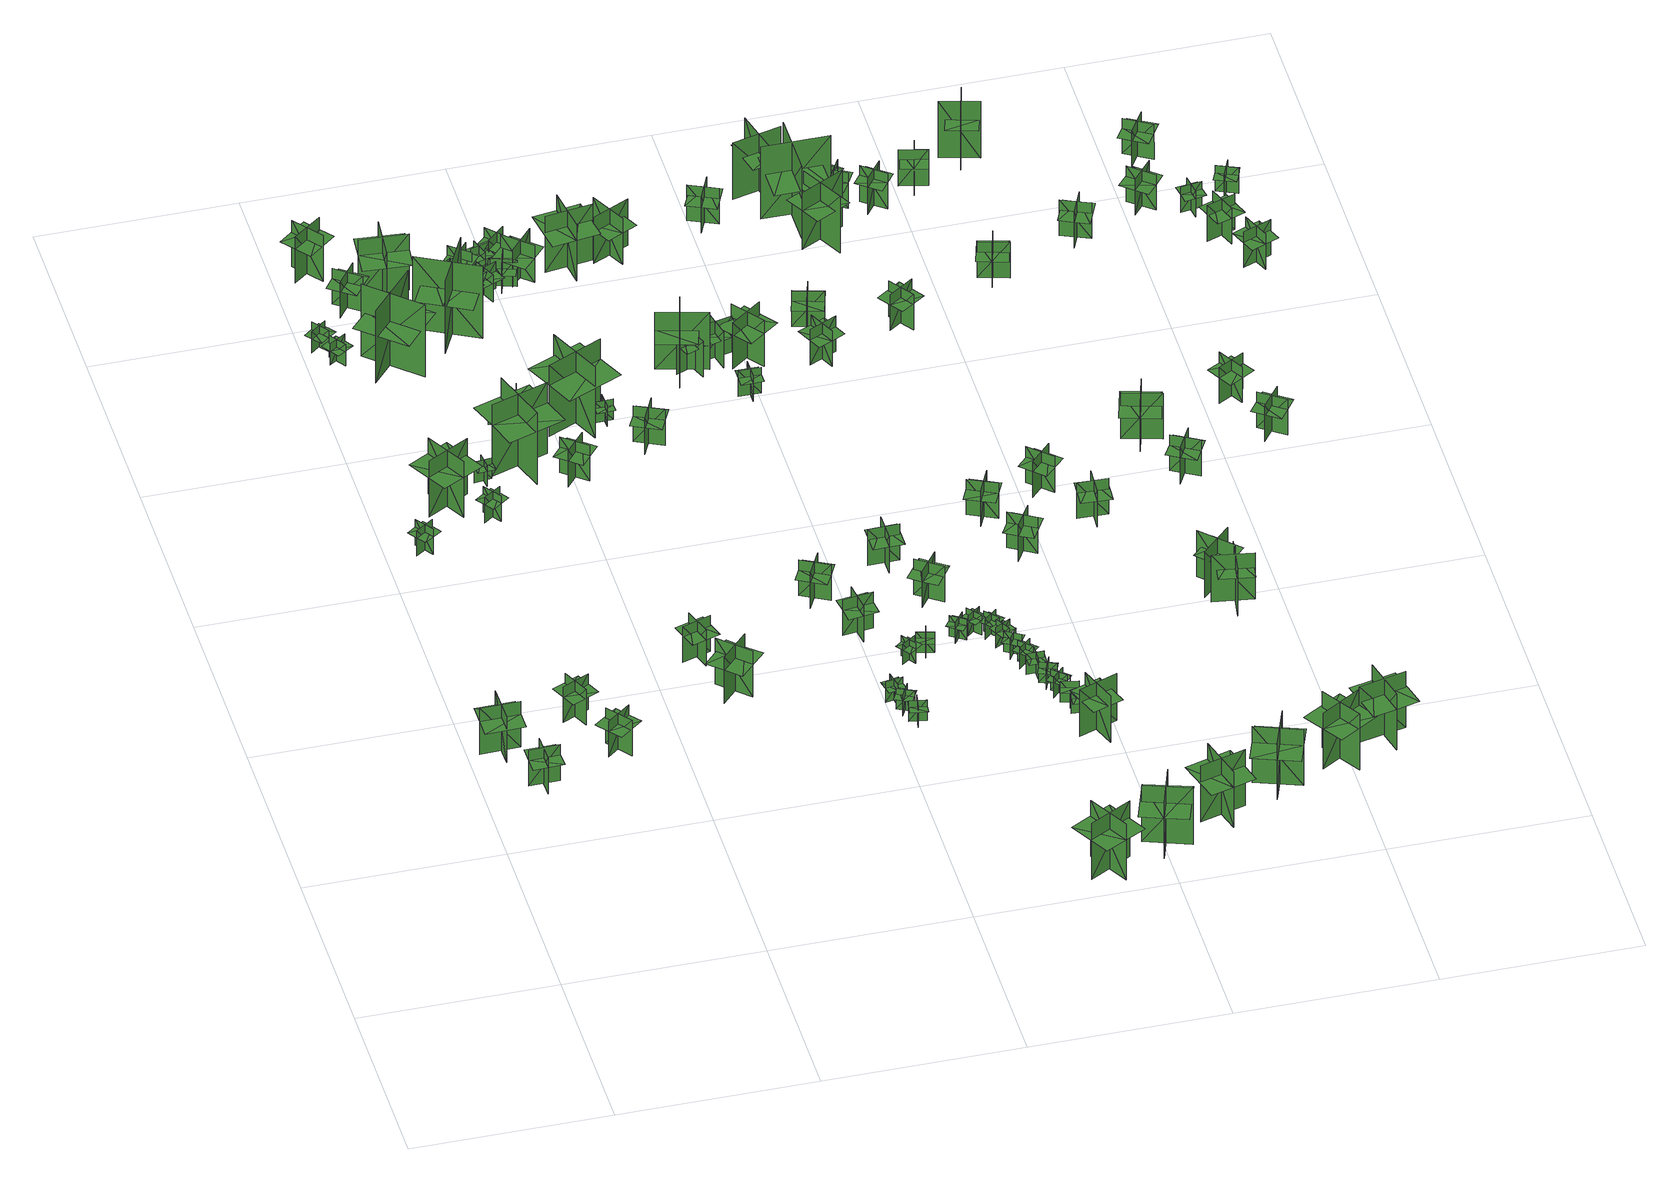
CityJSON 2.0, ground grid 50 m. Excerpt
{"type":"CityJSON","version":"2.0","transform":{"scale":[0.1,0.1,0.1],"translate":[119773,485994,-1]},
"CityObjects":{
"tree1":{"type":"SolitaryVegetationObject","geometry":[{"type":"MultiSurface","lod":"1","boundaries":[[[0,1,2]],[[0,2,3]],[[4,5,6]],[[4,6,7]],[[8,9,10]],[[8,10,11]],[[8,11,12]],[[8,12,13]]]}]},
"tree2":{"type":"SolitaryVegetationObject","geometry":[{"type":"MultiSurface","lod":"1","boundaries":[[[14,15,16]],[[14,16,17]],[[18,19,20]],[[18,20,21]],[[22,23,24]],[[22,24,25]],[[22,25,26]],[[22,26,27]]]}]},
"tree3":{"type":"SolitaryVegetationObject","geometry":[{"type":"MultiSurface","lod":"1","boundaries":[[[28,29,30]],[[28,30,31]],[[32,33,34]],[[32,34,35]],[[36,37,38]],[[36,38,39]],[[36,39,40]],[[36,40,41]]]}]},
"tree4":{"type":"SolitaryVegetationObject","geometry":[{"type":"MultiSurface","lod":"1","boundaries":[[[42,43,44]],[[42,44,45]],[[46,47,48]],[[46,48,49]],[[50,51,52]],[[50,52,53]],[[50,53,54]],[[50,54,55]]]}]},
"tree5":{"type":"SolitaryVegetationObject","geometry":[{"type":"MultiSurface","lod":"1","boundaries":[[[56,57,58]],[[56,58,59]],[[60,61,62]],[[60,62,63]],[[64,65,66]],[[64,66,67]],[[64,67,68]],[[64,68,69]]]}]},
"tree6":{"type":"SolitaryVegetationObject","geometry":[{"type":"MultiSurface","lod":"1","boundaries":[[[70,71,72]],[[70,72,73]],[[74,75,76]],[[74,76,77]],[[78,79,80]],[[78,80,81]],[[78,81,82]],[[78,82,83]]]}]},
"tree7":{"type":"SolitaryVegetationObject","geometry":[{"type":"MultiSurface","lod":"1","boundaries":[[[84,85,86]],[[84,86,87]],[[88,89,90]],[[88,90,91]],[[92,93,94]],[[92,94,95]],[[92,95,96]],[[92,96,97]]]}]},
"tree8":{"type":"SolitaryVegetationObject","geometry":[{"type":"MultiSurface","lod":"1","boundaries":[[[98,99,100]],[[98,100,101]],[[102,103,104]],[[102,104,105]],[[106,107,108]],[[106,108,109]],[[106,109,110]],[[106,110,111]]]}]},
"tree9":{"type":"SolitaryVegetationObject","geometry":[{"type":"MultiSurface","lod":"1","boundaries":[[[112,113,114]],[[112,114,115]],[[116,117,118]],[[116,118,119]],[[120,121,122]],[[120,122,123]],[[120,123,124]],[[120,124,125]]]}]},
"tree10":{"type":"SolitaryVegetationObject","geometry":[{"type":"MultiSurface","lod":"1","boundaries":[[[126,127,128]],[[126,128,129]],[[130,131,132]],[[130,132,133]],[[134,135,136]],[[134,136,137]],[[134,137,138]],[[134,138,139]]]}]},
"tree11":{"type":"SolitaryVegetationObject","geometry":[{"type":"MultiSurface","lod":"1","boundaries":[[[140,141,142]],[[140,142,143]],[[144,145,146]],[[144,146,147]],[[148,149,150]],[[148,150,151]],[[148,151,152]],[[148,152,153]]]}]},
"tree12":{"type":"SolitaryVegetationObject","geometry":[{"type":"MultiSurface","lod":"1","boundaries":[[[154,155,156]],[[154,156,157]],[[158,159,160]],[[158,160,161]],[[162,163,164]],[[162,164,165]],[[162,166,167]],[[162,167,163]]]}]},
"tree13":{"type":"SolitaryVegetationObject","geometry":[{"type":"MultiSurface","lod":"1","boundaries":[[[168,169,170]],[[168,170,171]],[[172,173,174]],[[172,174,175]],[[176,177,178]],[[176,178,179]],[[176,179,180]],[[176,180,181]]]}]},
"tree14":{"type":"SolitaryVegetationObject","geometry":[{"type":"MultiSurface","lod":"1","boundaries":[[[182,183,184]],[[182,184,185]],[[186,187,188]],[[186,188,189]],[[190,191,192]],[[190,192,193]],[[190,193,194]],[[190,194,195]]]}]},
"tree15":{"type":"SolitaryVegetationObject","geometry":[{"type":"MultiSurface","lod":"1","boundaries":[[[196,197,198]],[[196,198,199]],[[200,201,202]],[[200,202,203]],[[204,205,206]],[[204,206,207]],[[204,207,208]],[[204,208,209]]]}]},
"tree16":{"type":"SolitaryVegetationObject","geometry":[{"type":"MultiSurface","lod":"1","boundaries":[[[210,211,212]],[[210,212,213]],[[214,215,216]],[[214,216,217]],[[218,219,220]],[[218,220,221]],[[218,221,222]],[[218,222,223]]]}]},
"tree17":{"type":"SolitaryVegetationObject","geometry":[{"type":"MultiSurface","lod":"1","boundaries":[[[224,225,226]],[[224,226,227]],[[228,229,230]],[[228,230,231]],[[232,233,234]],[[232,234,235]],[[232,235,236]],[[232,236,237]]]}]},
"tree18":{"type":"SolitaryVegetationObject","geometry":[{"type":"MultiSurface","lod":"1","boundaries":[[[238,239,240]],[[238,240,241]],[[242,243,244]],[[242,244,245]],[[246,247,248]],[[246,248,249]],[[246,249,250]],[[246,250,251]]]}]},
"tree19":{"type":"SolitaryVegetationObject","geometry":[{"type":"MultiSurface","lod":"1","boundaries":[[[252,253,254]],[[252,254,255]],[[256,257,258]],[[256,258,259]],[[260,261,262]],[[260,262,263]],[[260,263,264]],[[260,264,265]]]}]},
"tree20":{"type":"SolitaryVegetationObject","geometry":[{"type":"MultiSurface","lod":"1","boundaries":[[[266,267,268]],[[266,268,269]],[[270,271,272]],[[270,272,273]],[[274,275,276]],[[274,276,277]],[[274,277,278]],[[274,278,279]]]}]},
"tree21":{"type":"SolitaryVegetationObject","geometry":[{"type":"MultiSurface","lod":"1","boundaries":[[[280,281,282]],[[280,282,283]],[[284,285,286]],[[284,286,287]],[[288,289,290]],[[288,290,291]],[[288,292,293]],[[288,293,289]]]}]},
"tree22":{"type":"SolitaryVegetationObject","geometry":[{"type":"MultiSurface","lod":"1","boundaries":[[[294,295,296]],[[294,296,297]],[[298,299,300]],[[298,300,301]],[[302,303,304]],[[302,304,305]],[[302,305,306]],[[302,306,307]]]}]},
"tree23":{"type":"SolitaryVegetationObject","geometry":[{"type":"MultiSurface","lod":"1","boundaries":[[[308,309,310]],[[308,310,311]],[[312,313,314]],[[312,314,315]],[[316,317,318]],[[316,318,319]],[[316,319,320]],[[316,320,321]]]}]},
"tree24":{"type":"SolitaryVegetationObject","geometry":[{"type":"MultiSurface","lod":"1","boundaries":[[[322,323,324]],[[322,324,325]],[[326,327,328]],[[326,328,329]],[[330,331,332]],[[330,332,333]],[[330,333,334]],[[330,334,335]]]}]},
"tree25":{"type":"SolitaryVegetationObject","geometry":[{"type":"MultiSurface","lod":"1","boundaries":[[[336,337,338]],[[336,338,339]],[[340,341,342]],[[340,342,343]],[[344,345,346]],[[344,346,347]],[[344,347,348]],[[344,348,349]]]}]},
"tree26":{"type":"SolitaryVegetationObject","geometry":[{"type":"MultiSurface","lod":"1","boundaries":[[[350,351,352]],[[350,352,353]],[[354,355,356]],[[354,356,357]],[[358,359,360]],[[358,360,361]],[[358,361,362]],[[358,362,363]]]}]},
"tree27":{"type":"SolitaryVegetationObject","geometry":[{"type":"MultiSurface","lod":"1","boundaries":[[[364,365,366]],[[364,366,367]],[[368,369,370]],[[368,370,371]],[[372,373,374]],[[372,374,375]],[[372,375,376]],[[372,376,377]]]}]},
"tree28":{"type":"SolitaryVegetationObject","geometry":[{"type":"MultiSurface","lod":"1","boundaries":[[[378,379,380]],[[378,380,381]],[[382,383,384]],[[382,384,385]],[[386,387,388]],[[386,388,389]],[[386,389,390]],[[386,390,391]]]}]},
"tree29":{"type":"SolitaryVegetationObject","geometry":[{"type":"MultiSurface","lod":"1","boundaries":[[[392,393,394]],[[392,394,395]],[[396,397,398]],[[396,398,399]],[[400,401,402]],[[400,402,403]],[[400,403,404]],[[400,404,405]]]}]},
"tree30":{"type":"SolitaryVegetationObject","geometry":[{"type":"MultiSurface","lod":"1","boundaries":[[[406,407,408]],[[406,408,409]],[[410,411,412]],[[410,412,413]],[[414,415,416]],[[414,416,417]],[[414,417,418]],[[414,418,419]]]}]},
"tree31":{"type":"SolitaryVegetationObject","geometry":[{"type":"MultiSurface","lod":"1","boundaries":[[[420,421,422]],[[420,422,423]],[[424,425,426]],[[424,426,427]],[[428,429,430]],[[428,430,431]],[[428,431,432]],[[428,432,433]]]}]},
"tree32":{"type":"SolitaryVegetationObject","geometry":[{"type":"MultiSurface","lod":"1","boundaries":[[[434,435,436]],[[434,436,437]],[[438,439,440]],[[438,440,441]],[[442,443,444]],[[442,444,445]],[[442,445,446]],[[442,446,447]]]}]},
"tree33":{"type":"SolitaryVegetationObject","geometry":[{"type":"MultiSurface","lod":"1","boundaries":[[[448,449,450]],[[448,450,451]],[[452,453,454]],[[452,454,455]],[[456,457,458]],[[456,458,459]],[[456,459,460]],[[456,460,461]]]}]},
"tree34":{"type":"SolitaryVegetationObject","geometry":[{"type":"MultiSurface","lod":"1","boundaries":[[[462,463,464]],[[462,464,465]],[[466,467,468]],[[466,468,469]],[[470,471,472]],[[470,472,473]],[[470,473,474]],[[470,474,475]]]}]},
"tree35":{"type":"SolitaryVegetationObject","geometry":[{"type":"MultiSurface","lod":"1","boundaries":[[[476,477,478]],[[476,478,479]],[[480,481,482]],[[480,482,483]],[[484,485,486]],[[484,486,487]],[[484,487,488]],[[484,488,489]]]}]},
"tree36":{"type":"SolitaryVegetationObject","geometry":[{"type":"MultiSurface","lod":"1","boundaries":[[[490,491,492]],[[490,492,493]],[[494,495,496]],[[494,496,497]],[[498,499,500]],[[498,500,501]],[[498,501,502]],[[498,502,503]]]}]},
"tree37":{"type":"SolitaryVegetationObject","geometry":[{"type":"MultiSurface","lod":"1","boundaries":[[[504,505,506]],[[504,506,507]],[[508,509,510]],[[508,510,511]],[[512,513,514]],[[512,514,515]],[[512,515,516]],[[512,516,517]]]}]},
"tree38":{"type":"SolitaryVegetationObject","geometry":[{"type":"MultiSurface","lod":"1","boundaries":[[[518,519,520]],[[518,520,521]],[[522,523,524]],[[522,524,525]],[[526,527,528]],[[526,528,529]],[[526,529,530]],[[526,530,531]]]}]},
"tree39":{"type":"SolitaryVegetationObject","geometry":[{"type":"MultiSurface","lod":"1","boundaries":[[[532,533,534]],[[532,534,535]],[[536,537,538]],[[536,538,539]],[[540,541,542]],[[540,542,543]],[[540,543,544]],[[540,544,545]]]}]},
"tree40":{"type":"SolitaryVegetationObject","geometry":[{"type":"MultiSurface","lod":"1","boundaries":[[[546,547,548]],[[546,548,549]],[[550,551,552]],[[550,552,553]],[[554,555,556]],[[554,556,557]],[[554,557,558]],[[554,558,559]]]}]},
"tree41":{"type":"SolitaryVegetationObject","geometry":[{"type":"MultiSurface","lod":"1","boundaries":[[[560,561,562]],[[560,562,563]],[[564,565,566]],[[564,566,567]],[[568,569,570]],[[568,570,571]],[[568,571,572]],[[568,572,573]]]}]},
"tree42":{"type":"SolitaryVegetationObject","geometry":[{"type":"MultiSurface","lod":"1","boundaries":[[[574,575,576]],[[574,576,577]],[[578,579,580]],[[578,580,581]],[[582,583,584]],[[582,584,585]],[[582,585,586]],[[582,586,587]]]}]},
"tree43":{"type":"SolitaryVegetationObject","geometry":[{"type":"MultiSurface","lod":"1","boundaries":[[[588,589,590]],[[588,590,591]],[[592,593,594]],[[592,594,595]],[[596,597,598]],[[596,598,599]],[[596,599,600]],[[596,600,601]]]}]},
"tree44":{"type":"SolitaryVegetationObject","geometry":[{"type":"MultiSurface","lod":"1","boundaries":[[[602,603,604]],[[602,604,605]],[[606,607,608]],[[606,608,609]],[[610,611,612]],[[610,612,613]],[[610,613,614]],[[610,614,615]]]}]},
"tree45":{"type":"SolitaryVegetationObject","geometry":[{"type":"MultiSurface","lod":"1","boundaries":[[[616,617,618]],[[616,618,619]],[[620,621,622]],[[620,622,623]],[[624,625,626]],[[624,626,627]],[[624,627,628]],[[624,628,629]]]}]},
"tree46":{"type":"SolitaryVegetationObject","geometry":[{"type":"MultiSurface","lod":"1","boundaries":[[[630,631,632]],[[630,632,633]],[[634,635,636]],[[634,636,637]],[[638,639,640]],[[638,640,641]],[[638,641,642]],[[638,642,643]]]}]},
"tree47":{"type":"SolitaryVegetationObject","geometry":[{"type":"MultiSurface","lod":"1","boundaries":[[[644,645,646]],[[644,646,647]],[[648,649,650]],[[648,650,651]],[[652,653,654]],[[652,654,655]],[[652,655,656]],[[652,656,657]]]}]},
"tree48":{"type":"SolitaryVegetationObject","geometry":[{"type":"MultiSurface","lod":"1","boundaries":[[[658,659,660]],[[658,660,661]],[[662,663,664]],[[662,664,665]],[[666,667,668]],[[666,668,669]],[[666,669,670]],[[666,670,671]]]}]},
"tree49":{"type":"SolitaryVegetationObject","geometry":[{"type":"MultiSurface","lod":"1","boundaries":[[[672,673,674]],[[672,674,675]],[[676,677,678]],[[676,678,679]],[[680,681,682]],[[680,682,683]],[[680,683,684]],[[680,684,685]]]}]},
"tree50":{"type":"SolitaryVegetationObject","geometry":[{"type":"MultiSurface","lod":"1","boundaries":[[[686,687,688]],[[686,688,689]],[[690,691,692]],[[690,692,693]],[[694,695,696]],[[694,696,697]],[[694,697,698]],[[694,698,699]]]}]},
"tree51":{"type":"SolitaryVegetationObject","geometry":[{"type":"MultiSurface","lod":"1","boundaries":[[[700,701,702]],[[700,702,703]],[[704,705,706]],[[704,706,707]],[[708,709,710]],[[708,710,711]],[[708,711,712]],[[708,712,713]]]}]},
"tree52":{"type":"SolitaryVegetationObject","geometry":[{"type":"MultiSurface","lod":"1","boundaries":[[[714,715,716]],[[714,716,717]],[[718,719,720]],[[718,720,721]],[[722,723,724]],[[722,724,725]],[[722,725,726]],[[722,726,727]]]}]},
"tree53":{"type":"SolitaryVegetationObject","geometry":[{"type":"MultiSurface","lod":"1","boundaries":[[[728,729,730]],[[728,730,731]],[[732,733,734]],[[732,734,735]],[[736,737,738]],[[736,738,739]],[[736,739,740]],[[736,740,741]]]}]},
"tree54":{"type":"SolitaryVegetationObject","geometry":[{"type":"MultiSurface","lod":"1","boundaries":[[[742,743,744]],[[742,744,745]],[[746,747,748]],[[746,748,749]],[[750,751,752]],[[750,752,753]],[[750,753,754]],[[750,754,755]]]}]},
"tree55":{"type":"SolitaryVegetationObject","geometry":[{"type":"MultiSurface","lod":"1","boundaries":[[[756,757,758]],[[756,758,759]],[[760,761,762]],[[760,762,763]],[[764,765,766]],[[764,766,767]],[[764,767,768]],[[764,768,769]]]}]},
"tree56":{"type":"SolitaryVegetationObject","geometry":[{"type":"MultiSurface","lod":"1","boundaries":[[[770,771,772]],[[770,772,773]],[[774,775,776]],[[774,776,777]],[[778,779,780]],[[778,780,781]],[[778,781,782]],[[778,782,783]]]}]},
"tree57":{"type":"SolitaryVegetationObject","geometry":[{"type":"MultiSurface","lod":"1","boundaries":[[[784,785,786]],[[784,786,787]],[[788,789,790]],[[788,790,791]],[[792,793,794]],[[792,794,795]],[[792,795,796]],[[792,796,797]]]}]},
"tree58":{"type":"SolitaryVegetationObject","geometry":[{"type":"MultiSurface","lod":"1","boundaries":[[[798,799,800]],[[798,800,801]],[[802,803,804]],[[802,804,805]],[[806,807,808]],[[806,808,809]],[[806,809,810]],[[806,810,811]]]}]},
"tree59":{"type":"SolitaryVegetationObject","geometry":[{"type":"MultiSurface","lod":"1","boundaries":[[[812,813,814]],[[812,814,815]],[[816,817,818]],[[816,818,819]],[[820,821,822]],[[820,822,823]],[[820,823,824]],[[820,824,825]]]}]},
"tree60":{"type":"SolitaryVegetationObject","geometry":[{"type":"MultiSurface","lod":"1","boundaries":[[[826,827,828]],[[826,828,829]],[[830,831,832]],[[830,832,833]],[[834,835,836]],[[834,836,837]],[[834,838,839]],[[834,839,835]]]}]},
"tree61":{"type":"SolitaryVegetationObject","geometry":[{"type":"MultiSurface","lod":"1","boundaries":[[[840,841,842]],[[840,842,843]],[[844,845,846]],[[844,846,847]],[[848,849,850]],[[848,850,851]],[[848,851,852]],[[848,852,853]]]}]},
"tree62":{"type":"SolitaryVegetationObject","geometry":[{"type":"MultiSurface","lod":"1","boundaries":[[[854,855,856]],[[854,856,857]],[[858,859,860]],[[858,860,861]],[[862,863,864]],[[862,864,865]],[[862,865,866]],[[862,866,867]]]}]},
"tree63":{"type":"SolitaryVegetationObject","geometry":[{"type":"MultiSurface","lod":"1","boundaries":[[[868,869,870]],[[868,870,871]],[[872,873,874]],[[872,874,875]],[[876,877,878]],[[876,878,879]],[[876,879,880]],[[876,880,881]]]}]},
"tree64":{"type":"SolitaryVegetationObject","geometry":[{"type":"MultiSurface","lod":"1","boundaries":[[[882,883,884]],[[882,884,885]],[[886,887,888]],[[886,888,889]],[[890,891,892]],[[890,892,893]],[[890,893,894]],[[890,894,895]]]}]},
"tree65":{"type":"SolitaryVegetationObject","geometry":[{"type":"MultiSurface","lod":"1","boundaries":[[[896,897,898]],[[896,898,899]],[[900,901,902]],[[900,902,903]],[[904,905,906]],[[904,906,907]],[[904,907,908]],[[904,908,909]]]}]},
"tree66":{"type":"SolitaryVegetationObject","geometry":[{"type":"MultiSurface","lod":"1","boundaries":[[[910,911,912]],[[910,912,913]],[[914,915,916]],[[914,916,917]],[[918,919,920]],[[918,920,921]],[[918,921,922]],[[918,922,923]]]}]},
"tree67":{"type":"SolitaryVegetationObject","geometry":[{"type":"MultiSurface","lod":"1","boundaries":[[[924,925,926]],[[924,926,927]],[[928,929,930]],[[928,930,931]],[[932,933,934]],[[932,934,935]],[[932,935,936]],[[932,936,937]]]}]},
"tree68":{"type":"SolitaryVegetationObject","geometry":[{"type":"MultiSurface","lod":"1","boundaries":[[[938,939,940]],[[938,940,941]],[[942,943,944]],[[942,944,945]],[[946,947,948]],[[946,948,949]],[[946,949,950]],[[946,950,951]]]}]},
"tree69":{"type":"SolitaryVegetationObject","geometry":[{"type":"MultiSurface","lod":"1","boundaries":[[[952,953,954]],[[952,954,955]],[[956,957,958]],[[956,958,959]],[[960,961,962]],[[960,962,963]],[[960,963,964]],[[960,964,965]]]}]},
"tree70":{"type":"SolitaryVegetationObject","geometry":[{"type":"MultiSurface","lod":"1","boundaries":[[[966,967,968]],[[966,968,969]],[[970,971,972]],[[970,972,973]],[[974,975,976]],[[974,976,977]],[[974,977,978]],[[974,978,979]]]}]},
"tree71":{"type":"SolitaryVegetationObject","geometry":[{"type":"MultiSurface","lod":"1","boundaries":[[[980,981,982]],[[980,982,983]],[[984,985,986]],[[984,986,987]],[[988,989,990]],[[988,990,991]],[[988,991,992]],[[988,992,993]]]}]},
"tree72":{"type":"SolitaryVegetationObject","geometry":[{"type":"MultiSurface","lod":"1","boundaries":[[[994,995,996]],[[994,996,997]],[[998,999,1000]],[[998,1000,1001]],[[1002,1003,1004]],[[1002,1004,1005]],[[1002,1005,1006]],[[1002,1006,1007]]]}]},
"tree73":{"type":"SolitaryVegetationObject","geometry":[{"type":"MultiSurface","lod":"1","boundaries":[[[1008,1009,1010]],[[1008,1010,1011]],[[1012,1013,1014]],[[1012,1014,1015]],[[1016,1017,1018]],[[1016,1018,1019]],[[1016,1020,1021]],[[1016,1021,1017]]]}]},
"tree74":{"type":"SolitaryVegetationObject","geometry":[{"type":"MultiSurface","lod":"1","boundaries":[[[1022,1023,1024]],[[1022,1024,1025]],[[1026,1027,1028]],[[1026,1028,1029]],[[1030,1031,1032]],[[1030,1032,1033]],[[1030,1033,1034]],[[1030,1034,1035]]]}]},
"tree75":{"type":"SolitaryVegetationObject","geometry":[{"type":"MultiSurface","lod":"1","boundaries":[[[1036,1037,1038]],[[1036,1038,1039]],[[1040,1041,1042]],[[1040,1042,1043]],[[1044,1045,1046]],[[1044,1046,1047]],[[1044,1047,1048]],[[1044,1048,1049]]]}]},
"tree76":{"type":"SolitaryVegetationObject","geometry":[{"type":"MultiSurface","lod":"1","boundaries":[[[1050,1051,1052]],[[1050,1052,1053]],[[1054,1055,1056]],[[1054,1056,1057]],[[1058,1059,1060]],[[1058,1060,1061]],[[1058,1061,1062]],[[1058,1062,1063]]]}]},
"tree77":{"type":"SolitaryVegetationObject","geometry":[{"type":"MultiSurface","lod":"1","boundaries":[[[1064,1065,1066]],[[1064,1066,1067]],[[1068,1069,1070]],[[1068,1070,1071]],[[1072,1073,1074]],[[1072,1074,1075]],[[1072,1075,1076]],[[1072,1076,1077]]]}]},
"tree78":{"type":"SolitaryVegetationObject","geometry":[{"type":"MultiSurface","lod":"1","boundaries":[[[1078,1079,1080]],[[1078,1080,1081]],[[1082,1083,1084]],[[1082,1084,1085]],[[1086,1087,1088]],[[1086,1088,1089]],[[1086,1089,1090]],[[1086,1090,1091]]]}]},
"tree79":{"type":"SolitaryVegetationObject","geometry":[{"type":"MultiSurface","lod":"1","boundaries":[[[1092,1093,1094]],[[1092,1094,1095]],[[1096,1097,1098]],[[1096,1098,1099]],[[1100,1101,1102]],[[1100,1102,1103]],[[1100,1103,1104]],[[1100,1104,1105]]]}]},
"tree80":{"type":"SolitaryVegetationObject","geometry":[{"type":"MultiSurface","lod":"1","boundaries":[[[1106,1107,1108]],[[1106,1108,1109]],[[1110,1111,1112]],[[1110,1112,1113]],[[1114,1115,1116]],[[1114,1116,1117]],[[1114,1117,1118]],[[1114,1118,1119]]]}]},
"tree81":{"type":"SolitaryVegetationObject","geometry":[{"type":"MultiSurface","lod":"1","boundaries":[[[1120,1121,1122]],[[1120,1122,1123]],[[1124,1125,1126]],[[1124,1126,1127]],[[1128,1129,1130]],[[1128,1130,1131]],[[1128,1131,1132]],[[1128,1132,1133]]]}]},
"tree82":{"type":"SolitaryVegetationObject","geometry":[{"type":"MultiSurface","lod":"1","boundaries":[[[1134,1135,1136]],[[1134,1136,1137]],[[1138,1139,1140]],[[1138,1140,1141]],[[1142,1143,1144]],[[1142,1144,1145]],[[1142,1145,1146]],[[1142,1146,1147]]]}]},
"tree83":{"type":"SolitaryVegetationObject","geometry":[{"type":"MultiSurface","lod":"1","boundaries":[[[1148,1149,1150]],[[1148,1150,1151]],[[1152,1153,1154]],[[1152,1154,1155]],[[1156,1157,1158]],[[1156,1158,1159]],[[1156,1159,1160]],[[1156,1160,1161]]]}]},
"tree84":{"type":"SolitaryVegetationObject","geometry":[{"type":"MultiSurface","lod":"1","boundaries":[[[1162,1163,1164]],[[1162,1164,1165]],[[1166,1167,1168]],[[1166,1168,1169]],[[1170,1171,1172]],[[1170,1172,1173]],[[1170,1173,1174]],[[1170,1174,1175]]]}]},
"tree85":{"type":"SolitaryVegetationObject","geometry":[{"type":"MultiSurface","lod":"1","boundaries":[[[1176,1177,1178]],[[1176,1178,1179]],[[1180,1181,1182]],[[1180,1182,1183]],[[1184,1185,1186]],[[1184,1186,1187]],[[1184,1187,1188]],[[1184,1188,1189]]]}]},
"tree86":{"type":"SolitaryVegetationObject","geometry":[{"type":"MultiSurface","lod":"1","boundaries":[[[1190,1191,1192]],[[1190,1192,1193]],[[1194,1195,1196]],[[1194,1196,1197]],[[1198,1199,1200]],[[1198,1200,1201]],[[1198,1201,1202]],[[1198,1202,1203]]]}]},
"tree87":{"type":"SolitaryVegetationObject","geometry":[{"type":"MultiSurface","lod":"1","boundaries":[[[1204,1205,1206]],[[1204,1206,1207]],[[1208,1209,1210]],[[1208,1210,1211]],[[1212,1213,1214]],[[1212,1214,1215]],[[1212,1215,1216]],[[1212,1216,1217]]]}]},
"tree88":{"type":"SolitaryVegetationObject","geometry":[{"type":"MultiSurface","lod":"1","boundaries":[[[1218,1219,1220]],[[1218,1220,1221]],[[1222,1223,1224]],[[1222,1224,1225]],[[1226,1227,1228]],[[1226,1228,1229]],[[1226,1229,1230]],[[1226,1230,1231]]]}]},
"tree89":{"type":"SolitaryVegetationObject","geometry":[{"type":"MultiSurface","lod":"1","boundaries":[[[1232,1233,1234]],[[1232,1234,1235]],[[1236,1237,1238]],[[1236,1238,1239]],[[1240,1241,1242]],[[1240,1242,1243]],[[1240,1243,1244]],[[1240,1244,1245]]]}]},
"tree90":{"type":"SolitaryVegetationObject","geometry":[{"type":"MultiSurface","lod":"1","boundaries":[[[1246,1247,1248]],[[1246,1248,1249]],[[1250,1251,1252]],[[1250,1252,1253]],[[1254,1255,1256]],[[1254,1256,1257]],[[1254,1257,1258]],[[1254,1258,1259]]]}]},
"tree91":{"type":"SolitaryVegetationObject","geometry":[{"type":"MultiSurface","lod":"1","boundaries":[[[1260,1261,1262]],[[1260,1262,1263]],[[1264,1265,1266]],[[1264,1266,1267]],[[1268,1269,1270]],[[1268,1270,1271]],[[1268,1271,1272]],[[1268,1272,1273]]]}]},
"tree92":{"type":"SolitaryVegetationObject","geometry":[{"type":"MultiSurface","lod":"1","boundaries":[[[1274,1275,1276]],[[1274,1276,1277]],[[1278,1279,1280]],[[1278,1280,1281]],[[1282,1283,1284]],[[1282,1284,1285]],[[1282,1285,1286]],[[1282,1286,1287]]]}]},
"tree93":{"type":"SolitaryVegetationObject","geometry":[{"type":"MultiSurface","lod":"1","boundaries":[[[1288,1289,1290]],[[1288,1290,1291]],[[1292,1293,1294]],[[1292,1294,1295]],[[1296,1297,1298]],[[1296,1298,1299]],[[1296,1299,1300]],[[1296,1300,1301]]]}]},
"tree94":{"type":"SolitaryVegetationObject","geometry":[{"type":"MultiSurface","lod":"1","boundaries":[[[1302,1303,1304]],[[1302,1304,1305]],[[1306,1307,1308]],[[1306,1308,1309]],[[1310,1311,1312]],[[1310,1312,1313]],[[1310,1313,1314]],[[1310,1314,1315]]]}]},
"tree95":{"type":"SolitaryVegetationObject","geometry":[{"type":"MultiSurface","lod":"1","boundaries":[[[1316,1317,1318]],[[1316,1318,1319]],[[1320,1321,1322]],[[1320,1322,1323]],[[1324,1325,1326]],[[1324,1326,1327]],[[1324,1327,1328]],[[1324,1328,1329]]]}]},
"tree96":{"type":"SolitaryVegetationObject","geometry":[{"type":"MultiSurface","lod":"1","boundaries":[[[1330,1331,1332]],[[1330,1332,1333]],[[1334,1335,1336]],[[1334,1336,1337]],[[1338,1339,1340]],[[1338,1340,1341]],[[1338,1341,1342]],[[1338,1342,1343]]]}]},
"tree97":{"type":"SolitaryVegetationObject","geometry":[{"type":"MultiSurface","lod":"1","boundaries":[[[1344,1345,1346]],[[1344,1346,1347]],[[1348,1349,1350]],[[1348,1350,1351]],[[1352,1353,1354]],[[1352,1354,1355]],[[1352,1355,1356]],[[1352,1356,1357]]]}]}
},
"vertices":[
[83,824,14],[81,924,14],[81,924,152],[83,824,152],[129,872,14],[29,870,14],[29,870,152],[129,872,152],[129,872,114],[128,921,114],[29,920,114],[29,870,114],[30,820,114],[130,822,114],
[145,759,18],[147,682,18],[147,682,126],[145,759,126],[109,722,18],[187,724,18],[187,724,126],[109,722,126],[109,722,96],[110,683,96],[188,685,96],[187,724,96],[186,763,96],[109,761,96],
[266,983,14],[298,913,14],[298,913,121],[266,983,121],[248,935,14],[318,967,14],[318,967,121],[248,935,121],[248,935,91],[264,900,91],[334,932,91],[318,967,91],[302,1002,91],[232,970,91],
[110,1613,16],[78,1658,16],[78,1658,93],[110,1613,93],[116,1649,16],[71,1617,16],[71,1617,93],[116,1649,93],[116,1649,71],[100,1672,71],[55,1640,71],[71,1617,71],[87,1595,71],[132,1626,71],
[326,837,13],[374,776,13],[374,776,120],[326,837,120],[320,786,13],[381,834,13],[381,834,120],[320,786,120],[320,786,90],[344,756,90],[405,803,90],[381,834,90],[357,864,90],[296,817,90],
[137,1755,13],[244,1814,13],[244,1814,182],[137,1755,182],[214,1732,13],[156,1839,13],[156,1839,182],[214,1732,182],[214,1732,134],[268,1761,134],[209,1868,134],[156,1839,134],[103,1810,134],[161,1703,134],
[60,2433,23],[20,2401,23],[20,2401,87],[60,2433,87],[29,2436,23],[29,2436,87],[60,2397,87],[60,2397,23],[29,2436,65],[8,2419,65],[39,2380,65],[60,2397,65],[82,2413,65],[50,2453,65],
[56,2375,25],[84,2333,25],[84,2333,89],[56,2375,89],[50,2344,25],[50,2344,89],[92,2372,89],[92,2372,25],[50,2344,67],[65,2322,67],[107,2350,67],[92,2372,67],[77,2395,67],[35,2367,67],
[295,1692,16],[263,1737,16],[263,1737,93],[295,1692,93],[301,1728,16],[256,1696,16],[256,1696,93],[301,1728,93],[301,1728,72],[285,1751,72],[240,1718,72],[256,1696,72],[272,1673,72],[317,1705,72],
[314,1852,16],[270,1847,16],[270,1847,78],[314,1852,78],[291,1870,16],[296,1826,16],[296,1826,78],[291,1870,78],[291,1870,61],[269,1868,61],[274,1824,61],[296,1826,61],[318,1829,61],[313,1873,61],
[112,2650,25],[55,2722,25],[55,2722,164],[112,2650,164],[120,2717,25],[47,2660,25],[47,2660,164],[120,2717,164],[120,2717,128],[92,2752,128],[20,2694,128],[47,2660,128],[75,2625,128],[147,2682,128],
[132,2369,16],[258,2257,16],[258,2257,234],[132,2369,234],[139,2264,16],[139,2264,234],[251,2390,234],[251,2390,16],[144,2367,150],[254,2270,150],[300,2321,150],[190,2418,150],[97,2314,150],[208,2216,150],
[164,2574,22],[118,2512,22],[118,2512,129],[164,2574,129],[113,2567,22],[175,2521,22],[175,2521,129],[113,2567,129],[113,2567,99],[90,2535,99],[152,2490,99],[175,2521,99],[198,2552,99],[136,2598,99],
[648,1102,16],[575,1078,16],[575,1078,124],[648,1102,124],[602,1125,16],[626,1052,16],[626,1052,124],[602,1125,124],[602,1125,94],[566,1113,94],[590,1040,94],[626,1052,94],[663,1064,94],[639,1137,94],
[702,914,15],[630,983,15],[630,983,154],[702,914,154],[700,980,15],[632,908,15],[632,908,154],[700,980,154],[700,980,115],[664,1015,115],[596,942,115],[632,908,115],[668,874,115],[737,946,115],
[363,1955,13],[412,1808,13],[412,1808,229],[363,1955,229],[317,1863,13],[464,1912,13],[464,1912,229],[317,1863,229],[317,1863,168],[341,1789,168],[488,1838,168],[464,1912,168],[439,1985,168],[292,1936,168],
[369,2022,20],[378,2057,20],[378,2057,82],[369,2022,82],[390,2034,20],[390,2034,82],[355,2043,82],[355,2043,20],[389,2034,62],[392,2049,62],[364,2056,62],[361,2041,62],[357,2027,62],[385,2020,62],
[242,2637,19],[232,2516,19],[232,2516,188],[242,2637,188],[180,2585,19],[301,2575,19],[301,2575,188],[180,2585,188],[180,2585,141],[175,2525,141],[296,2515,141],[301,2575,141],[306,2636,141],[185,2646,141],
[423,2040,20],[433,2084,20],[433,2084,97],[423,2040,97],[448,2056,20],[448,2056,97],[404,2066,97],[404,2066,20],[446,2057,72],[451,2075,72],[415,2083,72],[411,2065,72],[407,2046,72],[442,2038,72],
[534,1786,15],[474,1835,15],[474,1835,123],[534,1786,123],[529,1838,15],[480,1778,15],[480,1778,123],[529,1838,123],[529,1838,93],[499,1862,93],[450,1802,93],[480,1778,93],[510,1753,93],[559,1813,93],
[324,2326,18],[401,2476,18],[401,2476,236],[324,2326,236],[424,2359,18],[424,2359,236],[274,2436,236],[274,2436,18],[323,2339,152],[390,2470,152],[329,2501,152],[262,2370,152],[386,2306,152],[453,2437,152],
[587,1937,16],[523,2078,16],[523,2078,231],[587,1937,231],[624,2034,16],[483,1970,16],[483,1970,231],[624,2034,231],[624,2034,171],[592,2104,171],[451,2041,171],[483,1970,171],[515,1899,171],[656,1963,171],
[367,2585,23],[399,2546,23],[399,2546,87],[367,2585,87],[364,2554,23],[364,2554,87],[403,2586,87],[403,2586,23],[364,2554,65],[382,2533,65],[421,2565,65],[403,2586,65],[386,2607,65],[347,2575,65],
[435,2470,22],[393,2517,22],[393,2517,103],[435,2470,103],[437,2509,22],[437,2509,103],[390,2467,103],[390,2467,22],[437,2509,75],[414,2534,75],[367,2492,75],[390,2467,75],[412,2441,75],[459,2483,75],
[452,2572,24],[403,2612,24],[403,2612,104],[452,2572,104],[448,2611,24],[448,2611,104],[408,2562,104],[408,2562,24],[448,2611,76],[422,2632,76],[382,2584,76],[408,2562,76],[434,2540,76],[474,2589,76],
[623,1968,19],[622,2012,19],[622,2012,81],[623,1968,81],[643,1989,19],[599,1988,19],[599,1988,81],[643,1989,81],[643,1989,63],[643,2011,63],[599,2010,63],[599,1988,63],[599,1966,63],[644,1967,63],
[454,2537,22],[480,2479,22],[480,2479,103],[454,2537,103],[440,2501,22],[440,2501,103],[498,2526,103],[498,2526,22],[440,2501,75],[454,2470,75],[512,2495,75],[498,2526,75],[484,2557,75],[427,2532,75],
[472,2629,25],[487,2581,25],[487,2581,90],[472,2629,90],[457,2602,25],[457,2602,90],[506,2617,90],[506,2617,25],[457,2602,67],[466,2576,67],[514,2591,67],[506,2617,67],[497,2643,67],[449,2628,67],
[1000,817,14],[1043,825,14],[1043,825,76],[1000,817,76],[1024,800,14],[1016,844,14],[1016,844,76],[1024,800,76],[1024,800,58],[1046,805,58],[1038,848,58],[1016,844,58],[994,840,58],[1003,796,58],
[718,1919,16],[684,1849,16],[684,1849,124],[718,1919,124],[669,1902,16],[739,1869,16],[739,1869,124],[669,1902,124],[669,1902,93],[652,1868,93],[722,1834,93],[739,1869,93],[756,1904,93],[686,1937,93],
[1018,788,14],[1057,767,14],[1057,767,76],[1018,788,76],[1026,759,14],[1047,798,14],[1047,798,76],[1026,759,76],[1026,759,59],[1046,749,59],[1067,788,59],[1047,798,59],[1028,809,59],[1007,770,59],
[1057,750,15],[1050,706,15],[1050,706,77],[1057,750,77],[1033,733,15],[1077,726,15],[1077,726,77],[1033,733,77],[1033,733,59],[1030,711,59],[1074,704,59],[1077,726,59],[1080,748,59],[1037,755,59],
[489,2540,22],[549,2520,22],[549,2520,103],[489,2540,103],[507,2505,22],[507,2505,103],[526,2565,103],[526,2565,22],[507,2505,75],[539,2495,75],[558,2555,75],[526,2565,75],[494,2576,75],[474,2516,75],
[951,1263,18],[914,1194,18],[914,1194,125],[951,1263,125],[901,1248,18],[970,1211,18],[970,1211,125],[901,1248,125],[901,1248,95],[883,1214,95],[951,1177,95],[970,1211,95],[988,1246,95],[919,1282,95],
[547,2611,22],[504,2657,22],[504,2657,102],[547,2611,102],[548,2650,22],[548,2650,102],[502,2607,102],[502,2607,22],[548,2650,74],[525,2675,74],[479,2631,74],[502,2607,74],[526,2582,74],[572,2625,74],
[538,2522,22],[597,2588,22],[597,2588,134],[538,2522,134],[592,2525,22],[592,2525,134],[526,2584,134],[526,2584,22],[592,2525,95],[624,2560,95],[558,2620,95],[526,2584,95],[494,2549,95],[560,2490,95],
[995,1120,17],[1005,1043,17],[1005,1043,125],[995,1120,125],[963,1079,17],[1040,1089,17],[1040,1089,125],[963,1079,125],[963,1079,94],[968,1041,94],[1045,1051,94],[1040,1089,94],[1035,1128,94],[958,1118,94],
[1102,929,23],[1076,965,23],[1076,965,84],[1102,929,84],[1107,958,23],[1071,932,23],[1071,932,84],[1107,958,84],[1107,958,67],[1094,976,67],[1058,950,67],[1071,932,67],[1084,914,67],[1120,940,67],
[1303,62,12],[1410,121,12],[1410,121,181],[1303,62,181],[1381,39,12],[1322,146,12],[1322,146,181],[1381,39,181],[1381,39,133],[1434,68,133],[1376,175,133],[1322,146,133],[1269,117,133],[1327,10,133],
[1129,943,22],[1141,986,22],[1141,986,83],[1129,943,83],[1155,958,22],[1112,970,22],[1112,970,83],[1155,958,83],[1155,958,66],[1161,979,66],[1118,991,66],[1112,970,66],[1106,948,66],[1149,936,66],
[625,2554,22],[745,2572,22],[745,2572,191],[625,2554,191],[689,2506,22],[672,2626,22],[672,2626,191],[689,2506,191],[689,2506,144],[750,2514,144],[732,2635,144],[672,2626,144],[611,2617,144],[629,2497,144],
[857,2189,18],[824,2065,18],[824,2065,189],[857,2189,189],[786,2148,18],[786,2148,189],[910,2114,189],[910,2114,18],[786,2148,135],[772,2096,135],[871,2070,135],[885,2121,135],[899,2173,135],[800,2199,135],
[906,2148,16],[831,2117,16],[831,2117,124],[906,2148,124],[858,2168,16],[858,2168,124],[889,2092,124],[889,2092,16],[858,2168,90],[827,2155,90],[851,2095,90],[883,2108,90],[914,2121,90],[889,2181,90],
[1164,1318,17],[1086,1317,17],[1086,1317,125],[1164,1318,125],[1127,1354,17],[1128,1277,17],[1128,1277,125],[1127,1354,125],[1127,1354,95],[1088,1354,95],[1089,1276,95],[1128,1277,95],[1167,1277,95],[1166,1355,95],
[1211,981,20],[1237,1017,20],[1237,1017,82],[1211,981,82],[1240,986,20],[1204,1012,20],[1204,1012,82],[1240,986,82],[1240,986,65],[1253,1004,65],[1217,1030,65],[1204,1012,65],[1191,994,65],[1227,968,65],
[1163,1185,17],[1226,1139,17],[1226,1139,125],[1163,1185,125],[1171,1134,17],[1217,1197,17],[1217,1197,125],[1171,1134,125],[1171,1134,94],[1203,1111,94],[1248,1174,94],[1217,1197,94],[1185,1219,94],[1140,1156,94],
[1452,170,10],[1567,130,10],[1567,130,180],[1452,170,180],[1487,96,10],[1526,212,10],[1526,212,180],[1487,96,180],[1487,96,132],[1544,77,132],[1584,192,132],[1526,212,132],[1469,231,132],[1429,116,132],
[744,2555,24],[838,2601,24],[838,2601,164],[744,2555,164],[808,2534,24],[808,2534,164],[761,2627,164],[761,2627,24],[808,2534,120],[847,2553,120],[810,2628,120],[771,2609,120],[732,2589,120],[769,2514,120],
[1250,1029,20],[1278,995,20],[1278,995,81],[1250,1029,81],[1247,1000,20],[1281,1028,20],[1281,1028,81],[1247,1000,81],[1247,1000,64],[1261,983,64],[1295,1010,64],[1281,1028,64],[1268,1045,64],[1233,1017,64],
[925,2192,16],[943,2112,16],[943,2112,125],[925,2192,125],[898,2147,16],[898,2147,125],[977,2165,125],[977,2165,16],[898,2147,90],[905,2114,90],[969,2129,90],[961,2162,90],[954,2195,90],[890,2180,90],
[980,1979,13],[980,2035,13],[980,2035,90],[980,1979,90],[1006,2005,13],[951,2005,13],[951,2005,90],[1006,2005,90],[1006,2005,69],[1006,2033,69],[951,2033,69],[951,2005,69],[951,1977,69],[1007,1978,69],
[1316,1008,19],[1283,978,19],[1283,978,80],[1316,1008,80],[1287,1010,19],[1316,977,19],[1316,977,80],[1287,1010,80],[1287,1010,63],[1270,995,63],[1300,962,63],[1316,977,63],[1333,992,63],[1303,1024,63],
[1308,971,19],[1329,932,19],[1329,932,81],[1308,971,81],[1299,942,19],[1338,964,19],[1338,964,81],[1299,942,81],[1299,942,64],[1310,923,64],[1349,944,64],[1338,964,64],[1328,983,64],[1289,962,64],
[1351,901,19],[1313,924,19],[1313,924,81],[1351,901,81],[1344,929,19],[1321,892,19],[1321,892,81],[1344,929,81],[1344,929,64],[1325,941,64],[1302,903,64],[1321,892,64],[1340,880,64],[1363,918,64],
[1366,882,19],[1333,852,19],[1333,852,81],[1366,882,81],[1337,883,19],[1366,851,19],[1366,851,81],[1337,883,81],[1337,883,64],[1320,869,64],[1350,836,64],[1366,851,64],[1383,866,64],[1353,898,64],
[1387,828,19],[1343,829,19],[1343,829,81],[1387,828,81],[1367,849,19],[1366,805,19],[1366,805,81],[1367,849,81],[1367,849,64],[1345,850,64],[1344,806,64],[1366,805,64],[1388,804,64],[1390,849,64],
[1391,804,19],[1375,763,19],[1375,763,81],[1391,804,81],[1364,793,19],[1405,777,19],[1405,777,81],[1364,793,81],[1364,793,64],[1356,772,64],[1397,756,64],[1405,777,64],[1413,797,64],[1372,813,64],
[1414,759,19],[1384,727,19],[1384,727,81],[1414,759,81],[1384,758,19],[1417,728,19],[1417,728,81],[1384,758,81],[1384,758,64],[1369,742,64],[1402,712,64],[1417,728,64],[1432,745,64],[1399,774,64],
[1412,683,19],[1423,726,19],[1423,726,81],[1412,683,81],[1438,698,19],[1395,709,19],[1395,709,81],[1438,698,81],[1438,698,64],[1443,720,64],[1400,730,64],[1395,709,64],[1389,687,64],[1432,677,64],
[1472,536,17],[1436,636,17],[1436,636,158],[1472,536,158],[1507,613,17],[1407,576,17],[1407,576,158],[1507,613,158],[1469,545,121],[1436,636,121],[1396,622,121],[1430,531,121],[1508,559,121],[1475,651,121],
[1453,658,19],[1409,662,19],[1409,662,81],[1453,658,81],[1434,681,19],[1430,637,19],[1430,637,81],[1434,681,81],[1434,681,64],[1412,683,64],[1408,639,64],[1430,637,64],[1452,635,64],[1456,679,64],
[1044,2166,14],[964,2106,14],[964,2106,153],[1044,2166,153],[978,2176,14],[1038,2096,14],[1038,2096,153],[978,2176,153],[978,2176,114],[938,2146,114],[998,2066,114],[1038,2096,114],[1078,2126,114],[1018,2206,114],
[1604,206,10],[1721,239,10],[1721,239,179],[1604,206,179],[1674,166,10],[1641,283,10],[1641,283,179],[1674,166,179],[1674,166,132],[1733,183,132],[1700,300,132],[1641,283,132],[1583,267,132],[1616,150,132],
[1143,2071,17],[1213,2104,17],[1213,2104,125],[1143,2071,125],[1191,2053,17],[1158,2123,17],[1158,2123,125],[1191,2053,125],[1191,2053,94],[1226,2070,94],[1194,2140,94],[1158,2123,94],[1123,2107,94],[1156,2037,94],
[1380,1395,13],[1413,1466,13],[1413,1466,120],[1380,1395,120],[1428,1413,13],[1358,1446,13],[1358,1446,120],[1428,1413,120],[1428,1413,90],[1445,1448,90],[1375,1481,90],[1358,1446,90],[1342,1411,90],[1412,1378,90],
[1066,2625,23],[995,2657,23],[995,2657,130],[1066,2625,130],[1048,2673,23],[1016,2603,23],[1016,2603,130],[1048,2673,130],[1048,2673,100],[1013,2689,100],[981,2619,100],[1016,2603,100],[1051,2586,100],[1083,2657,100],
[1484,1261,16],[1418,1300,16],[1418,1300,124],[1484,1261,124],[1472,1311,16],[1432,1244,16],[1432,1244,124],[1472,1311,124],[1472,1311,93],[1438,1331,93],[1399,1264,93],[1432,1244,93],[1466,1225,93],[1505,1291,93],
[1181,2244,18],[1160,2169,18],[1160,2169,126],[1181,2244,126],[1136,2219,18],[1210,2198,18],[1210,2198,126],[1136,2219,126],[1136,2219,96],[1125,2182,96],[1200,2161,96],[1210,2198,96],[1221,2235,96],[1146,2256,96],
[1800,243,9],[1841,358,9],[1841,358,178],[1800,243,178],[1873,277,9],[1759,319,9],[1759,319,178],[1873,277,178],[1873,277,131],[1894,335,131],[1780,376,131],[1759,319,131],[1738,261,131],[1853,220,131],
[1579,1470,16],[1523,1523,16],[1523,1523,124],[1579,1470,124],[1578,1521,16],[1524,1465,16],[1524,1465,124],[1578,1521,124],[1578,1521,94],[1550,1548,94],[1496,1492,94],[1524,1465,94],[1552,1439,94],[1606,1494,94],
[1202,2668,21],[1171,2792,21],[1171,2792,191],[1202,2668,191],[1244,2739,21],[1244,2739,191],[1120,2708,191],[1120,2708,21],[1244,2739,137],[1231,2791,137],[1131,2766,137],[1145,2714,137],[1158,2662,137],[1257,2687,137],
[1255,2566,20],[1314,2453,20],[1314,2453,191],[1255,2566,191],[1231,2488,20],[1231,2488,191],[1344,2547,191],[1344,2547,20],[1231,2488,137],[1256,2440,137],[1346,2488,137],[1322,2535,137],[1297,2582,137],[1206,2535,137],
[1240,2697,19],[1241,2529,19],[1241,2529,237],[1240,2697,237],[1166,2622,19],[1166,2622,237],[1335,2622,237],[1335,2622,19],[1247,2686,153],[1247,2539,153],[1316,2540,153],[1315,2687,153],[1176,2686,153],[1177,2539,153],
[1216,2683,24],[1239,2721,24],[1239,2721,85],[1216,2683,85],[1245,2690,24],[1207,2713,24],[1207,2713,85],[1245,2690,85],[1245,2690,68],[1256,2708,68],[1219,2732,68],[1207,2713,68],[1195,2694,68],[1233,2671,68],
[1367,2201,16],[1411,2137,16],[1411,2137,123],[1367,2201,123],[1357,2150,16],[1421,2194,16],[1421,2194,123],[1357,2150,123],[1357,2150,93],[1379,2118,93],[1443,2162,93],[1421,2194,93],[1399,2226,93],[1335,2182,93],
[1681,1359,17],[1604,1363,17],[1604,1363,124],[1681,1359,124],[1647,1397,17],[1643,1320,17],[1643,1320,124],[1647,1397,124],[1647,1397,94],[1608,1399,94],[1604,1322,94],[1643,1320,94],[1681,1318,94],[1685,1395,94],
[1950,404,9],[2015,301,9],[2015,301,178],[1950,404,178],[1932,325,9],[2035,389,9],[2035,389,178],[1932,325,178],[1932,325,131],[1964,273,131],[2067,338,131],[2035,389,131],[2003,441,131],[1899,377,131],
[1345,2687,20],[1296,2627,20],[1296,2627,127],[1345,2687,127],[1294,2682,20],[1354,2633,20],[1354,2633,127],[1294,2682,127],[1294,2682,97],[1269,2653,97],[1329,2603,97],[1354,2633,97],[1378,2663,97],[1319,2712,97],
[1325,2598,18],[1364,2665,18],[1364,2665,126],[1325,2598,126],[1375,2610,18],[1308,2650,18],[1308,2650,126],[1375,2610,126],[1375,2610,96],[1394,2644,96],[1328,2683,96],[1308,2650,96],[1288,2617,96],[1355,2577,96],
[1933,960,23],[1830,976,23],[1830,976,163],[1933,960,163],[1893,1014,23],[1893,1014,163],[1877,910,163],[1877,910,23],[1893,1014,119],[1850,1021,119],[1837,938,119],[1880,931,119],[1924,924,119],[1937,1007,119],
[1893,997,26],[1820,1072,26],[1820,1072,165],[1893,997,165],[1893,1064,26],[1893,1064,165],[1818,991,165],[1818,991,26],[1893,1064,121],[1863,1095,121],[1803,1037,121],[1833,1005,121],[1864,974,121],[1924,1033,121],
[1413,2578,18],[1456,2635,18],[1456,2635,126],[1413,2578,126],[1464,2585,18],[1408,2629,18],[1408,2629,126],[1464,2585,126],[1464,2585,98],[1485,2613,98],[1429,2656,98],[1408,2629,98],[1387,2602,98],[1443,2558,98],
[2157,422,13],[2038,394,13],[2038,394,182],[2157,422,182],[2088,465,13],[2116,346,13],[2116,346,182],[2088,465,182],[2088,465,135],[2028,451,135],[2057,332,135],[2116,346,135],[2175,361,135],[2147,479,135],
[1780,1627,14],[1876,1600,14],[1876,1600,152],[1780,1627,152],[1812,1569,14],[1839,1665,14],[1839,1665,152],[1812,1569,152],[1812,1569,114],[1860,1555,114],[1887,1651,114],[1839,1665,114],[1791,1678,114],[1764,1583,114],
[1603,2287,17],[1678,2266,17],[1678,2266,125],[1603,2287,125],[1628,2242,17],[1649,2316,17],[1649,2316,125],[1628,2242,125],[1628,2242,95],[1666,2231,95],[1687,2306,95],[1649,2316,95],[1612,2327,95],[1591,2252,95],
[1909,1495,16],[1872,1427,16],[1872,1427,124],[1909,1495,124],[1860,1481,16],[1927,1443,16],[1927,1443,124],[1860,1481,124],[1860,1481,93],[1841,1447,93],[1908,1409,93],[1927,1443,93],[1946,1477,93],[1878,1515,93],
[1509,2661,19],[1579,2645,19],[1579,2645,127],[1509,2661,127],[1537,2617,19],[1554,2687,19],[1554,2687,127],[1537,2617,127],[1537,2617,99],[1570,2609,99],[1587,2679,99],[1554,2687,99],[1520,2695,99],[1503,2625,99],
[1667,2686,15],[1693,2781,15],[1693,2781,185],[1667,2686,185],[1724,2718,15],[1724,2718,185],[1628,2744,185],[1628,2744,15],[1720,2719,130],[1731,2760,130],[1654,2780,130],[1643,2740,130],[1632,2700,130],[1709,2679,130],
[1901,2362,15],[1830,2393,15],[1830,2393,122],[1901,2362,122],[1883,2410,15],[1852,2339,15],[1852,2339,122],[1883,2410,122],[1883,2410,92],[1847,2426,92],[1816,2355,92],[1852,2339,92],[1887,2324,92],[1918,2395,92],
[2089,1685,14],[2051,1752,14],[2051,1752,122],[2089,1685,122],[2103,1734,14],[2036,1696,14],[2036,1696,122],[2103,1734,122],[2103,1734,91],[2084,1768,91],[2017,1730,91],[2036,1696,91],[2055,1662,91],[2122,1701,91],
[2150,1593,15],[2104,1530,15],[2104,1530,123],[2150,1593,123],[2099,1585,15],[2162,1540,15],[2162,1540,123],[2099,1585,123],[2099,1585,93],[2076,1554,93],[2139,1509,93],[2162,1540,93],[2184,1571,93],[2121,1617,93],
[2021,2421,15],[2071,2481,15],[2071,2481,122],[2021,2421,122],[2073,2426,15],[2013,2475,15],[2013,2475,122],[2073,2426,122],[2073,2426,92],[2097,2456,92],[2038,2505,92],[2013,2475,92],[1988,2445,92],[2048,2396,92],
[2098,2659,17],[2058,2593,17],[2058,2593,124],[2098,2659,124],[2048,2647,17],[2115,2607,17],[2114,2607,124],[2048,2647,124],[2048,2647,94],[2028,2614,94],[2094,2574,94],[2114,2607,94],[2135,2640,94],[2068,2680,94],
[2147,2427,19],[2155,2373,19],[2155,2373,96],[2147,2427,96],[2125,2398,19],[2179,2406,19],[2179,2406,96],[2125,2398,96],[2125,2398,74],[2129,2370,74],[2184,2379,74],[2179,2406,74],[2175,2433,74],[2121,2425,74],
[2232,2306,18],[2159,2280,18],[2159,2280,126],[2232,2306,126],[2185,2329,18],[2212,2256,18],[2212,2256,126],[2185,2329,126],[2185,2329,96],[2149,2315,96],[2175,2243,96],[2212,2256,96],[2248,2269,96],[2222,2342,96],
[2218,2164,18],[2290,2193,18],[2290,2193,126],[2218,2164,126],[2265,2144,18],[2236,2216,18],[2236,2216,126],[2265,2144,126],[2265,2144,96],[2301,2158,96],[2272,2230,96],[2236,2216,96],[2200,2201,96],[2229,2129,96],
[2258,2469,18],[2236,2418,18],[2236,2418,95],[2258,2469,95],[2224,2456,18],[2275,2434,18],[2275,2434,95],[2224,2456,95],[2224,2456,74],[2213,2430,74],[2264,2409,74],[2275,2434,74],[2285,2460,74],[2234,2481,74]
]}
